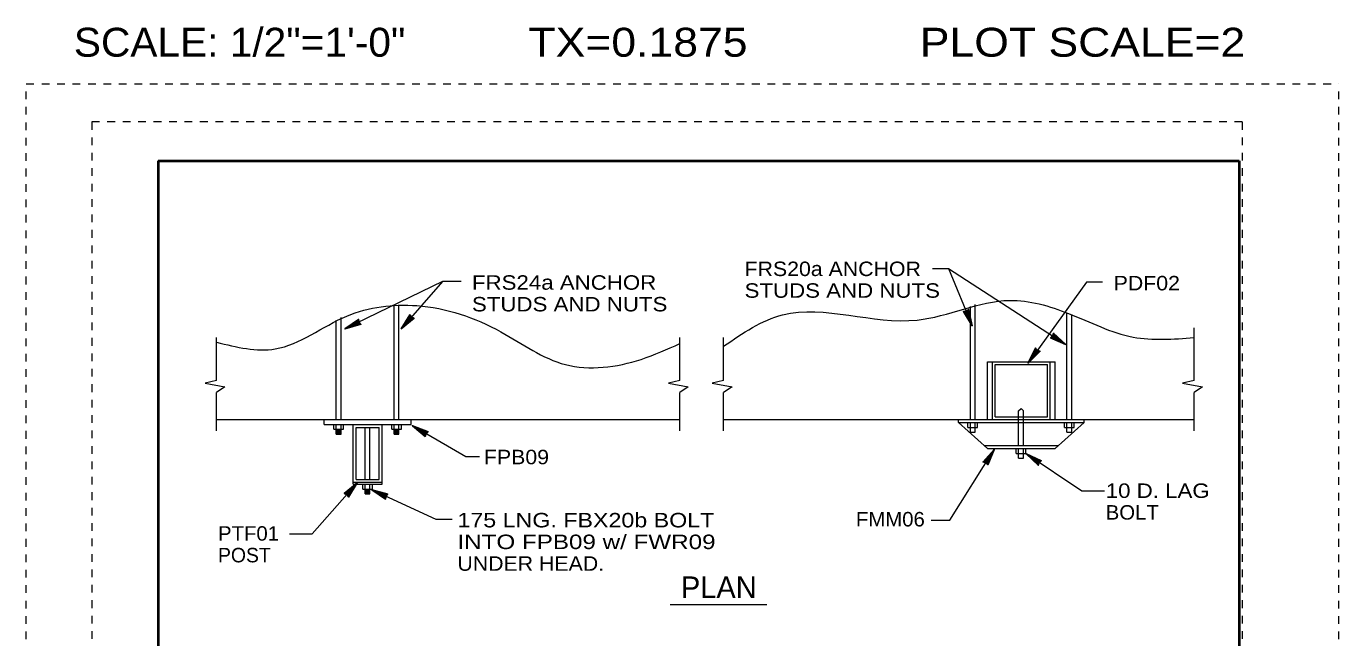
# Model space of a CAD drawing. Extents: x 1370 to 1387, y -905.5 to -882.8.
# Drawn here: x 1370 to 1387, y -890.68 to -882.75 of the extents above; entities that cross this region are included whole.
import ezdxf
from ezdxf.enums import TextEntityAlignment as Align

# ---------------------------------------------------------------- set-up
doc = ezdxf.new("R2010")
doc.units = 0
doc.header["$LTSCALE"] = 0.075
doc.linetypes.add('DOTTED', pattern=[1.5, 0.3, -1.2])
for name, color, linetype, lineweight in [('2', 7, 'Continuous', 13), ('3', 7, 'Continuous', 13), ('4', 7, 'Continuous', 13), ('5', 7, 'Continuous', 13), ('61', 7, 'DOTTED', 13), ('62', 7, 'DOTTED', 13), ('63', 7, 'Continuous', 40)]:
    doc.layers.add(name, color=color, linetype=linetype, lineweight=lineweight)
doc.layers.add('8', color=7, linetype='Continuous')
doc.layers.add('9', color=7, linetype='Continuous')

msp = doc.modelspace()

# ---------------------------------------------------------------- linework, layer by layer
at = {"layer": '2'}
for p, q in [((1382.45117, -887.103), (1383.32617, -887.103)), ((1382.45117, -887.853), (1382.45117, -887.103)), ((1382.45117, -887.10342), (1383.32617, -887.10342)), ((1382.51367, -887.853), (1382.51367, -887.103)), ((1382.55117, -887.1405), (1383.22617, -887.1405)), ((1382.55117, -887.8155), (1382.55117, -887.1405)), ((1383.26367, -887.853), (1383.26367, -887.103)), ((1383.32617, -887.853), (1383.32617, -887.103)), ((1372.46408, -887.853), (1374.42167, -887.853)), ((1373.85917, -887.9155), (1373.85917, -887.853)), ((1374.42167, -887.853), (1378.46508, -887.853)), ((1374.98417, -887.9155), (1374.98417, -887.853)), ((1382.07617, -887.8905), (1382.07617, -887.853)), ((1382.07617, -887.8905), (1382.45117, -888.228)), ((1383.26367, -887.853), (1385.12583, -887.853)), ((1383.32617, -888.228), (1383.70117, -887.8905)), ((1383.70117, -887.8905), (1383.70117, -887.853)), ((1373.85917, -887.9155), (1374.98417, -887.9155)), ((1373.98417, -887.978), (1373.98417, -887.9155)), ((1373.98417, -887.978), (1374.10917, -887.978)), ((1374.0155, -888.0405), (1374.0155, -887.9155)), ((1374.0155, -888.0405), (1374.078, -888.0405)), ((1374.078, -888.0405), (1374.078, -887.9155)), ((1374.10917, -887.978), (1374.10917, -887.9155)), ((1374.23417, -888.6905), (1374.23417, -887.9155)), ((1374.27167, -888.628), (1374.27167, -887.953)), ((1374.27167, -887.953), (1374.57167, -887.953)), ((1374.38983, -888.628), (1374.38983, -887.953)), ((1374.45233, -888.628), (1374.45233, -887.953)), ((1374.57167, -888.628), (1374.57167, -887.953)), ((1374.60917, -888.6905), (1374.60917, -887.9155)), ((1374.73417, -887.978), (1374.73417, -887.9155)), ((1374.73417, -887.978), (1374.85917, -887.978)), ((1374.7655, -888.0405), (1374.7655, -887.9155)), ((1374.7655, -888.0405), (1374.828, -888.0405)), ((1374.828, -888.0405), (1374.828, -887.9155)), ((1374.85917, -887.978), (1374.85917, -887.9155)), ((1382.45117, -888.228), (1383.32617, -888.228)), ((1374.23417, -888.6655), (1374.60917, -888.6655)), ((1374.23417, -888.6905), (1374.60917, -888.6905)), ((1374.27167, -888.628), (1374.57167, -888.628)), ((1374.3585, -888.753), (1374.3585, -888.6905)), ((1374.3585, -888.753), (1374.4835, -888.753)), ((1374.38983, -888.8155), (1374.38983, -888.6905)), ((1374.45233, -888.8155), (1374.45233, -888.6905)), ((1374.4835, -888.753), (1374.4835, -888.6905)), ((1374.38983, -888.8155), (1374.45233, -888.8155))]:
    msp.add_line(p, q, dxfattribs=at)
for points in [[(1382.55117, -887.8155), (1383.22617, -887.8155), (1383.22617, -887.1405)], [(1379.03167, -887.853), (1382.51367, -887.853), (1383.26367, -887.853)]]:
    msp.add_lwpolyline(points, dxfattribs=at)
for points in [[(1372.46408, -886.85092), (1373.226, -886.93592), (1374.15167, -886.51133), (1375.05933, -886.37542), (1376.1485, -886.715), (1376.9835, -887.13967), (1377.96367, -887.07183), (1378.46508, -886.86792)], [(1379.03167, -886.902), (1379.79708, -886.49442), (1381.53967, -886.56233), (1382.73767, -886.3075), (1383.50008, -886.47742), (1384.33508, -886.783), (1385.12583, -886.7895)]]:
    msp.add_spline(points, degree=3, dxfattribs=at)
at = {"layer": '3'}
msp.add_line((1378.34208, -890.24758), (1379.59217, -890.24758), dxfattribs=at)
at = {"layer": '4'}
for p, q in [((1381.9435, -885.8945), (1383.46458, -886.87892)), ((1375.39017, -886.06375), (1374.12783, -886.67825)), ((1385.12583, -887.34517), (1385.12583, -886.66417)), ((1372.46408, -887.34517), (1372.46408, -886.7895)), ((1378.46508, -887.34517), (1378.46508, -886.7895)), ((1379.03167, -887.34517), (1379.03167, -886.7895)), ((1372.46408, -887.99742), (1372.46408, -887.50217)), ((1378.46508, -887.99742), (1378.46508, -887.50217)), ((1379.03167, -887.99742), (1379.03167, -887.50217)), ((1385.12583, -887.99742), (1385.12583, -887.50217)), ((1374.0155, -887.99367), (1374.078, -887.99367)), ((1374.0155, -888.00933), (1374.078, -888.00933)), ((1374.0155, -888.02492), (1374.078, -888.02492)), ((1374.7655, -887.99367), (1374.828, -887.99367)), ((1374.7655, -888.00933), (1374.828, -888.00933)), ((1374.7655, -888.02492), (1374.828, -888.02492)), ((1374.38983, -888.76867), (1374.45233, -888.76867)), ((1374.38983, -888.78433), (1374.45233, -888.78433)), ((1374.38983, -888.79992), (1374.45233, -888.79992)), ((1375.31, -889.14825), (1374.47542, -888.76192)), ((1375.51592, -889.14825), (1375.31, -889.14825))]:
    msp.add_line(p, q, dxfattribs=at)
for points in [[(1381.73683, -885.8945), (1381.9435, -885.8945), (1382.2535, -886.63583)], [(1375.63125, -886.06375), (1375.39017, -886.06375), (1374.85625, -886.67617)], [(1383.94133, -886.07183), (1383.73467, -886.07183), (1382.97683, -887.11925)], [(1372.46408, -887.34517), (1372.31558, -887.38142), (1372.57367, -887.42983), (1372.46408, -887.50217)], [(1378.46508, -887.34517), (1378.31658, -887.38142), (1378.57467, -887.42983), (1378.46508, -887.50217)], [(1379.03167, -887.34517), (1378.88317, -887.38142), (1379.14133, -887.42983), (1379.03167, -887.50217)], [(1385.12583, -887.34517), (1384.97733, -887.38142), (1385.2355, -887.42983), (1385.12583, -887.50217)], [(1375.87242, -888.336), (1375.69158, -888.336), (1375.00267, -887.93308)], [(1381.71958, -889.15792), (1381.96075, -889.15792), (1382.53767, -888.23933)], [(1383.96717, -888.77917), (1383.67433, -888.77917), (1382.951, -888.29575)], [(1373.4095, -889.33517), (1373.70233, -889.33517), (1374.28792, -888.67442)]]:
    msp.add_lwpolyline(points, dxfattribs=at)
at = {"layer": '4', "lineweight": 25}
for points in [[(1375.02333, -886.53925), (1375.019, -886.53742), (1375.01458, -886.53558), (1375.01025, -886.53383), (1375.00583, -886.532), (1375.00242, -886.529), (1375.00133, -886.528), (1374.99908, -886.52608), (1374.99583, -886.52525), (1374.99358, -886.52325), (1374.99133, -886.52125), (1374.98792, -886.51833), (1374.98433, -886.51325), (1374.98208, -886.51125), (1374.97758, -886.50733), (1374.975, -886.50108), (1374.97258, -886.497), (1374.97033, -886.49508), (1374.97025, -886.49292), (1374.85625, -886.67617), (1375.02333, -886.53925), (1375.00867, -886.54242), (1374.96817, -886.509), (1374.88192, -886.64675), (1375.00867, -886.54242), (1374.996, -886.54325), (1374.96917, -886.52383), (1374.9065, -886.6185), (1374.996, -886.54325), (1374.98442, -886.54517), (1374.96675, -886.53567), (1374.93117, -886.59025), (1374.98442, -886.54517), (1374.97383, -886.54583), (1374.96625, -886.54317), (1374.95283, -886.56533), (1374.97383, -886.54583)], [(1382.2045, -886.42542), (1382.201, -886.42858), (1382.19742, -886.43167), (1382.19383, -886.43483), (1382.19025, -886.43792), (1382.18608, -886.43967), (1382.18475, -886.44025), (1382.18192, -886.44142), (1382.17975, -886.44392), (1382.177, -886.44508), (1382.17425, -886.44625), (1382.17008, -886.448), (1382.16392, -886.44892), (1382.16117, -886.45008), (1382.15567, -886.45242), (1382.14892, -886.45192), (1382.14425, -886.45225), (1382.1415, -886.45342), (1382.1395, -886.45267), (1382.2535, -886.63583), (1382.2045, -886.42542), (1382.20083, -886.44), (1382.153, -886.46158), (1382.23842, -886.59983), (1382.20083, -886.44), (1382.196, -886.45175), (1382.16675, -886.46725), (1382.224, -886.56525), (1382.196, -886.45175), (1382.19258, -886.46292), (1382.17633, -886.47458), (1382.2095, -886.53067), (1382.19258, -886.46292), (1382.18858, -886.47275), (1382.18283, -886.47842), (1382.19675, -886.50025), (1382.18858, -886.47275)], [(1374.33508, -886.61742), (1374.33175, -886.614), (1374.3285, -886.61058), (1374.32517, -886.60725), (1374.32183, -886.60383), (1374.31983, -886.59975), (1374.31917, -886.59842), (1374.31792, -886.59575), (1374.31525, -886.59367), (1374.31392, -886.591), (1374.31258, -886.58833), (1374.31067, -886.58425), (1374.30933, -886.57817), (1374.30808, -886.5755), (1374.30542, -886.57008), (1374.3055, -886.56342), (1374.30483, -886.55867), (1374.30358, -886.556), (1374.30425, -886.554), (1374.12783, -886.67825), (1374.33508, -886.61742), (1374.32042, -886.61458), (1374.29608, -886.568), (1374.16292, -886.66117), (1374.32042, -886.61458), (1374.30833, -886.61042), (1374.29117, -886.582), (1374.19658, -886.64475), (1374.30833, -886.61042), (1374.297, -886.60758), (1374.28442, -886.592), (1374.23033, -886.62833), (1374.297, -886.60758), (1374.28692, -886.60417), (1374.281, -886.59867), (1374.26, -886.61392), (1374.28692, -886.60417)], [(1383.30533, -886.733), (1383.30417, -886.73758), (1383.30292, -886.74217), (1383.30175, -886.74675), (1383.30058, -886.75133), (1383.29817, -886.75508), (1383.29733, -886.75633), (1383.29567, -886.75892), (1383.29533, -886.76225), (1383.29367, -886.76475), (1383.29208, -886.76725), (1383.28958, -886.771), (1383.28508, -886.77525), (1383.2835, -886.77775), (1383.28017, -886.78283), (1383.27442, -886.78625), (1383.27075, -886.78917), (1383.26908, -886.79167), (1383.267, -886.79217), (1383.46458, -886.87892), (1383.30533, -886.733), (1383.3105, -886.747), (1383.28325, -886.79192), (1383.43183, -886.85775), (1383.3105, -886.747), (1383.31317, -886.7595), (1383.29775, -886.78883), (1383.40033, -886.83733), (1383.31317, -886.7595), (1383.31667, -886.77067), (1383.30983, -886.7895), (1383.36892, -886.817), (1383.31667, -886.77067), (1383.31892, -886.78108), (1383.31733, -886.789), (1383.34117, -886.79908), (1383.31892, -886.78108)], [(1383.13083, -886.96775), (1383.12633, -886.96633), (1383.12183, -886.96492), (1383.11725, -886.9635), (1383.11275, -886.96208), (1383.10908, -886.95942), (1383.10792, -886.95858), (1383.1055, -886.95683), (1383.10217, -886.95625), (1383.09975, -886.9545), (1383.09733, -886.95275), (1383.09367, -886.95008), (1383.08967, -886.94542), (1383.08725, -886.94367), (1383.08242, -886.94008), (1383.07925, -886.93417), (1383.0765, -886.93033), (1383.07408, -886.92858), (1383.07375, -886.9265), (1382.97683, -887.11925), (1383.13083, -886.96775), (1383.1165, -886.97225), (1383.07308, -886.94267), (1382.99967, -887.08767), (1383.1165, -886.97225), (1383.104, -886.97425), (1383.0755, -886.95733), (1383.02167, -887.05725), (1383.104, -886.97425), (1383.09258, -886.97717), (1383.07417, -886.96933), (1383.04367, -887.02692), (1383.09258, -886.97717), (1383.08217, -886.97883), (1383.07433, -886.97683), (1383.063, -887.00017), (1383.08217, -886.97883)], [(1375.16833, -888.07167), (1375.16933, -888.06708), (1375.17033, -888.06242), (1375.17125, -888.05775), (1375.17225, -888.05317), (1375.1745, -888.04925), (1375.17533, -888.04792), (1375.17683, -888.04533), (1375.177, -888.042), (1375.1785, -888.03942), (1375.18008, -888.03683), (1375.18233, -888.03292), (1375.18667, -888.0285), (1375.18817, -888.02592), (1375.19117, -888.02075), (1375.19683, -888.01708), (1375.20042, -888.014), (1375.20192, -888.01133), (1375.20392, -888.01083), (1375.00267, -887.93308), (1375.16833, -888.07167), (1375.1625, -888.05783), (1375.18775, -888.01175), (1375.03633, -887.95275), (1375.1625, -888.05783), (1375.15933, -888.04558), (1375.17342, -888.01558), (1375.06867, -887.97167), (1375.15933, -888.04558), (1375.15533, -888.0345), (1375.16133, -888.01542), (1375.10108, -887.99067), (1375.15533, -888.0345), (1375.15267, -888.02425), (1375.15383, -888.01625), (1375.12958, -888.00733), (1375.15267, -888.02425)], [(1382.39392, -888.40058), (1382.3985, -888.40167), (1382.40308, -888.40283), (1382.40775, -888.40392), (1382.41233, -888.40508), (1382.41617, -888.40742), (1382.41742, -888.40825), (1382.41992, -888.40983), (1382.42325, -888.41017), (1382.42583, -888.41175), (1382.42833, -888.41333), (1382.43217, -888.41575), (1382.4365, -888.42025), (1382.439, -888.42183), (1382.44408, -888.425), (1382.44758, -888.43075), (1382.45058, -888.43442), (1382.45308, -888.436), (1382.45358, -888.43808), (1382.53767, -888.23933), (1382.39392, -888.40058), (1382.40792, -888.39517), (1382.45317, -888.42183), (1382.51692, -888.27233), (1382.40792, -888.39517), (1382.42033, -888.39233), (1382.44983, -888.40733), (1382.497, -888.30408), (1382.42033, -888.39233), (1382.43142, -888.38875), (1382.45033, -888.39525), (1382.477, -888.33583), (1382.43142, -888.38875), (1382.44175, -888.38633), (1382.44975, -888.38783), (1382.4595, -888.36383), (1382.44175, -888.38633)], [(1383.10808, -888.444), (1383.10933, -888.4395), (1383.11058, -888.43492), (1383.11183, -888.43033), (1383.11308, -888.42575), (1383.11558, -888.422), (1383.11642, -888.42075), (1383.11808, -888.41825), (1383.1185, -888.41492), (1383.12017, -888.41242), (1383.12183, -888.40992), (1383.12433, -888.40617), (1383.12892, -888.402), (1383.13058, -888.39958), (1383.13392, -888.39458), (1383.13975, -888.39125), (1383.1435, -888.38833), (1383.14517, -888.38583), (1383.14725, -888.38542), (1382.951, -888.29575), (1383.10808, -888.444), (1383.10308, -888.42992), (1383.131, -888.38542), (1382.98342, -888.31742), (1383.10308, -888.42992), (1383.10067, -888.41742), (1383.1165, -888.38833), (1383.01458, -888.33825), (1383.10067, -888.41742), (1383.09733, -888.40617), (1383.10442, -888.38742), (1383.04575, -888.35908), (1383.09733, -888.40617), (1383.09525, -888.39575), (1383.09692, -888.38783), (1383.07325, -888.37742), (1383.09525, -888.39575)], [(1374.11967, -888.80992), (1374.12408, -888.81183), (1374.12842, -888.81367), (1374.13275, -888.8155), (1374.13717, -888.81742), (1374.1405, -888.82042), (1374.14167, -888.82133), (1374.14392, -888.82333), (1374.14717, -888.82425), (1374.14933, -888.82625), (1374.15158, -888.82825), (1374.155, -888.83117), (1374.1585, -888.83633), (1374.16075, -888.83825), (1374.16525, -888.84225), (1374.16775, -888.8485), (1374.17008, -888.85258), (1374.17233, -888.85458), (1374.1725, -888.85667), (1374.28792, -888.67442), (1374.11967, -888.80992), (1374.13442, -888.80692), (1374.17467, -888.84067), (1374.26208, -888.70358), (1374.13442, -888.80692), (1374.14708, -888.80617), (1374.17375, -888.82583), (1374.23717, -888.73167), (1374.14708, -888.80617), (1374.15867, -888.80442), (1374.17625, -888.814), (1374.21233, -888.75975), (1374.15867, -888.80442), (1374.16925, -888.80375), (1374.17683, -888.8065), (1374.19042, -888.78442), (1374.16925, -888.80375)], [(1374.65358, -888.88408), (1374.65408, -888.87933), (1374.65467, -888.87467), (1374.65517, -888.86992), (1374.65567, -888.86517), (1374.65758, -888.86108), (1374.65825, -888.85975), (1374.6595, -888.857), (1374.65942, -888.85367), (1374.66067, -888.851), (1374.66192, -888.84825), (1374.66383, -888.84417), (1374.66767, -888.83933), (1374.66892, -888.83658), (1374.67142, -888.83117), (1374.67667, -888.827), (1374.67992, -888.8235), (1374.68125, -888.82083), (1374.68317, -888.82008), (1374.47542, -888.76192), (1374.65358, -888.88408), (1374.6465, -888.87083), (1374.66717, -888.82258), (1374.51083, -888.77833), (1374.6465, -888.87083), (1374.64208, -888.85892), (1374.65325, -888.82767), (1374.54483, -888.79408), (1374.64208, -888.85892), (1374.63708, -888.84833), (1374.64117, -888.82875), (1374.57883, -888.80983), (1374.63708, -888.84833), (1374.63342, -888.83833), (1374.63383, -888.83033), (1374.60883, -888.82367), (1374.63342, -888.83833)]]:
    msp.add_lwpolyline(points, dxfattribs=at)
at = {"layer": '5'}
for p, q in [((1374.7655, -887.853), (1374.7655, -886.37317)), ((1374.828, -887.853), (1374.828, -886.3665)), ((1382.29108, -887.853), (1382.29108, -886.36233)), ((1374.078, -887.853), (1374.078, -886.52942)), ((1382.22858, -887.853), (1382.22858, -886.38683)), ((1383.47858, -887.853), (1383.47858, -886.47117)), ((1383.54108, -887.853), (1383.54108, -886.49083)), ((1374.0155, -887.853), (1374.0155, -886.568)), ((1382.85325, -887.73975), (1382.8845, -887.7085)), ((1382.85325, -888.1905), (1382.85325, -887.73975)), ((1382.91575, -887.73975), (1382.8845, -887.7085)), ((1382.91575, -888.1905), (1382.91575, -887.73975)), ((1382.07617, -887.8905), (1383.70117, -887.8905)), ((1382.19733, -887.953), (1382.19733, -887.8905)), ((1382.22858, -888.0155), (1382.22858, -887.8905)), ((1382.29108, -888.0155), (1382.29108, -887.8905)), ((1382.32233, -887.953), (1382.32233, -887.8905)), ((1383.44733, -887.953), (1383.44733, -887.8905)), ((1383.47858, -888.0155), (1383.47858, -887.8905)), ((1383.54108, -888.0155), (1383.54108, -887.8905)), ((1383.57233, -887.953), (1383.57233, -887.8905)), ((1382.19733, -887.953), (1382.32233, -887.953)), ((1382.22858, -888.0155), (1382.29108, -888.0155)), ((1383.44733, -887.953), (1383.57233, -887.953)), ((1383.47858, -888.0155), (1383.54108, -888.0155)), ((1382.41258, -888.1905), (1383.36533, -888.1905)), ((1382.822, -888.2905), (1382.822, -888.228)), ((1382.85325, -888.353), (1382.85325, -888.228)), ((1382.91575, -888.353), (1382.91575, -888.228)), ((1382.947, -888.2905), (1382.947, -888.228)), ((1382.822, -888.2905), (1382.947, -888.2905)), ((1382.85325, -888.353), (1382.91575, -888.353))]:
    msp.add_line(p, q, dxfattribs=at)
at = {"layer": '61'}
for p, q in [((1385.75, -883.995), (1370.85, -883.995)), ((1370.85, -883.995), (1370.85, -904.63)), ((1385.75, -883.995), (1385.75, -904.63))]:
    msp.add_line(p, q, dxfattribs=at)
at = {"layer": '62'}
for p, q in [((1370, -905.5), (1370, -883.5)), ((1370, -883.5), (1387, -883.5)), ((1387, -905.5), (1387, -883.5))]:
    msp.add_line(p, q, dxfattribs=at)
at = {"layer": '63'}
for p, q in [((1371.70833, -884.5), (1371.70833, -904.5)), ((1371.70833, -884.5), (1385.70833, -884.5)), ((1385.70833, -884.5), (1385.70833, -904.5))]:
    msp.add_line(p, q, dxfattribs=at)

# ---------------------------------------------------------------- texts
at = {"layer": '3'}
msp.add_text('PLAN', height=0.2812, dxfattribs=at).set_placement((1378.47917, -890.16708))
at = {"layer": '8'}
for s, width, p in [('FRS20a ANCHOR', 1.1, (1379.30392, -885.99225)), ('FRS24a ANCHOR', 1.15, (1375.77292, -886.16933)), ('PDF02', 1.1, (1384.0845, -886.17758)), ('STUDS AND NUTS', 1.15, (1379.30392, -886.27342)), ('STUDS AND NUTS', 1.15, (1375.77292, -886.4505)), ('FPB09', 1.1, (1375.92792, -888.4315)), ('10 D. LAG', 1.15, (1383.98175, -888.868)), ('175 LNG. FBX20b BOLT', 1.2, (1375.58458, -889.24992)), ('FMM06', 1.05, (1380.74625, -889.23742)), ('BOLT', 1.05, (1383.98175, -889.14917)), ('PTF01', 1.05, (1372.48392, -889.42183)), ('INTO FPB09 w/ FWR09', 1.25, (1375.58458, -889.53108)), ('UNDER HEAD.', 1.1, (1375.58458, -889.81225))]:
    msp.add_text(s, height=0.1875, dxfattribs=dict(at, width=width)).set_placement(p)
msp.add_text('POST', height=0.1875, dxfattribs=at).set_placement((1372.48392, -889.703))
at = {"layer": '9'}
for s, width, p in [('SCALE: 1/2"=1\'-0"', 1.05, (1372.76367, -883.14883)), ('TX=0.1875', 1.15, (1377.92333, -883.14883)), ('PLOT SCALE=2', 1.15, (1383.68129, -883.14883))]:
    msp.add_text(s, height=0.375, dxfattribs=dict(at, width=width)).set_placement(p, align=Align.CENTER)

doc.saveas('drawing.dxf')
